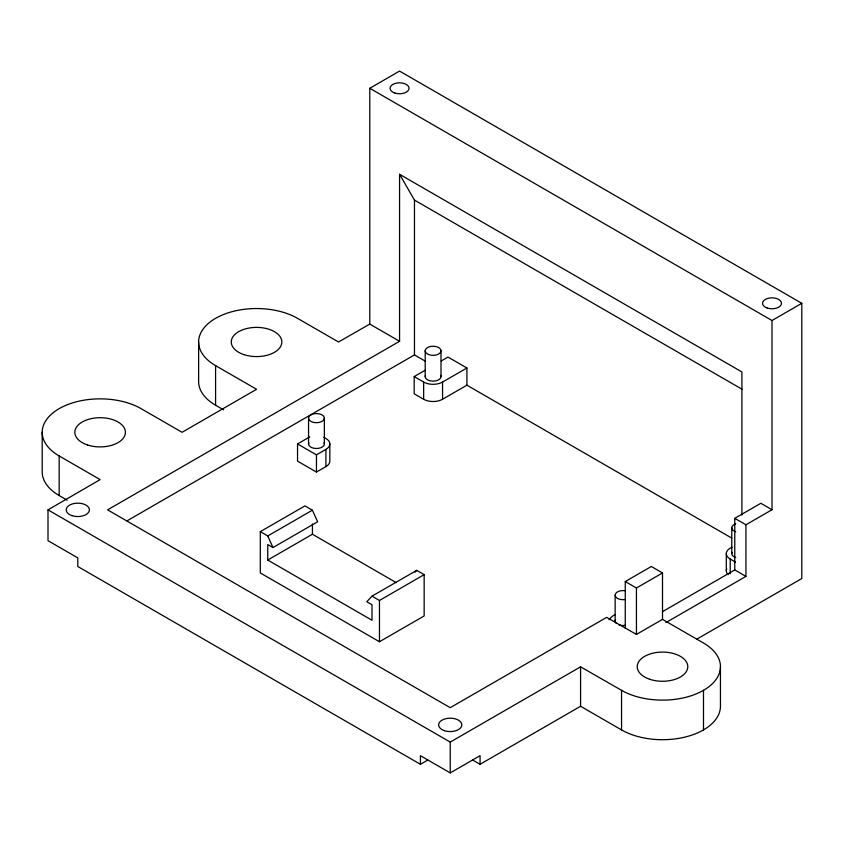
<?xml version="1.0" encoding="UTF-8"?>
<svg xmlns="http://www.w3.org/2000/svg" width="844" height="844" viewBox="0 0 844 844"><rect width="100%" height="100%" fill="white"/><g stroke="black" fill="none" stroke-linecap="round" stroke-linejoin="round"><path stroke-width="1.27" d="M741.918 515.072L741.918 371.951L399.571 174.297L399.571 341.282L369.777 324.085L338.497 341.989L297.531 318.336A57.941 33.444 0 0 0 215.589 318.336A57.941 33.444 0 0 0 215.589 365.642L256.565 389.295L182.072 432.307L141.106 408.654A57.941 33.444 0 0 0 59.164 408.654A57.941 33.444 0 0 0 59.164 455.95L100.141 479.603L48.002 509.86L48.002 540.688L77.796 557.895L77.796 566.493L420.428 764.295L427.876 759.99M260.311 531.646L260.29 572.939L379.462 641.746L424.152 615.951L424.152 574.659L416.704 570.365L372.014 596.159L366.802 601.751L372.014 604.768L372.014 620.245L267.738 560.047L267.759 544.549L272.971 547.556L317.65 521.761L312.375 510.198L304.927 505.904L260.311 531.646L267.759 535.951L272.971 547.556M580.577 666.834L580.577 706.259L480.067 764.295L480.067 755.696L450.232 772.914L450.232 742.087L580.577 666.834L621.543 690.329A57.941 33.444 0 0 0 703.485 690.329L703.485 729.912M609.051 619.739L611.446 617.08A13.377 7.723 0 0 1 615.371 614.611M414.974 572.221L416.704 570.365M369.777 324.085L369.777 88.282L399.571 71.086L801.8 303.312L801.8 578.541L696.764 639.182M399.571 341.282L107.589 509.86L450.232 707.683L606.646 617.375L636.439 634.424L662.508 619.369L703.485 643.022A57.941 33.444 0 0 1 703.485 690.329M126.98 520.885L414.467 354.913L425.64 361.369M329.835 443.933L329.835 461.14A13.377 7.723 0 0 1 325.921 466.595L316.458 472.06L297.542 461.14L297.542 443.933L309.78 436.865M731.706 538.071L466.922 385.191L442.562 399.254A13.377 7.723 0 0 1 423.646 399.254L414.182 393.8L414.182 376.593L425.45 370.083M441.233 360.979L447.995 357.075L466.922 367.995L466.922 385.191M297.542 443.933L316.458 454.863L325.921 449.398A13.377 7.723 0 0 0 325.921 438.479L323.811 437.266M414.182 376.593L423.646 382.058A13.377 7.723 0 0 0 442.562 382.058L466.922 367.995M267.759 535.951L312.375 510.198M267.738 560.047L312.428 534.241L396.3 582.666M369.777 88.282L772.007 320.509L801.8 303.312M372.014 596.159L379.462 600.464L424.152 574.659M625.267 628.126L625.267 581.548L651.336 566.493L662.508 572.949L662.508 619.369M662.614 611.594L734.765 569.932L734.765 518.332L760.834 503.277L772.007 509.734L772.007 320.509M625.267 581.548L636.439 587.994L662.508 572.949M734.765 518.332L745.938 524.778L772.007 509.734M665.895 622.598L745.938 576.389L745.938 524.778M399.571 174.297L414.467 200.102L741.971 389.189M732.012 547.271A13.377 7.723 0 0 0 730.218 559.055L735.535 562.125M734.765 569.932L745.938 576.389M198.625 341.989L198.625 381.572A57.941 33.444 0 0 0 215.589 405.226L223.565 409.825M580.577 706.259L621.543 729.912A57.941 33.444 0 0 0 684.684 737.16A57.941 33.444 0 0 0 720.449 706.259L720.449 666.676M42.2 432.307L42.2 471.88A57.941 33.444 0 0 0 59.164 495.533L67.13 500.133M48.002 509.86L450.232 742.087M472.608 759.99L480.067 764.295M450.232 772.914L420.428 755.696L420.428 764.295M731.78 527.795L731.78 553.601M730.218 559.055L730.218 573.804M726.304 553.601L726.304 570.797M636.439 587.994L636.439 634.424M621.543 690.329L621.543 729.912M625.077 590.726A7.902 4.558 0 0 0 615.139 595.136L615.139 620.941M442.562 382.058L442.562 399.254M441.001 350.787A7.902 4.558 0 0 1 429.153 354.744A7.902 4.558 0 0 1 429.153 346.842A7.902 4.558 0 0 1 441.001 350.787L441.001 376.593M425.197 350.787L425.197 376.593M423.646 382.058L423.646 399.254M414.467 200.102L414.467 354.913M379.462 600.464L379.462 641.746M325.921 449.398L325.921 466.595M324.36 418.139A7.902 4.558 0 0 1 312.512 422.084A7.902 4.558 0 0 1 312.512 414.182A7.902 4.558 0 0 1 324.36 418.139L324.36 443.933M316.458 454.863L316.458 472.06M312.428 523.924L312.428 534.241M308.556 418.139L308.556 443.933M215.589 365.642L215.589 405.226M59.164 455.95L59.164 495.533M440.737 375.411A7.902 4.558 0 0 1 433.099 381.15A7.902 4.558 0 0 1 425.471 375.411M324.085 442.752A7.902 4.558 0 0 1 316.458 448.502A7.902 4.558 0 0 1 308.83 442.752M728.098 574.659A13.377 7.723 0 0 1 726.758 568.803M735.725 531.741A7.902 4.558 0 0 1 735.725 523.839M735.725 557.546A7.902 4.558 0 0 1 732.043 552.419M625.077 599.546A7.902 4.558 0 0 1 615.139 595.136M625.077 625.341A7.902 4.558 0 0 1 619.085 624.887M616.194 623.22A7.902 4.558 0 0 1 615.403 619.76M649.869 679.314A25.278 14.591 0 0 0 687.797 666.676A25.278 14.591 0 0 0 649.869 654.037A25.278 14.591 0 0 0 649.869 679.314M87.491 444.946A25.278 14.591 0 0 0 125.418 432.307A25.278 14.591 0 0 0 87.491 419.658A25.278 14.591 0 0 0 87.491 444.946M243.916 354.628A25.278 14.591 0 0 0 281.843 341.989A25.278 14.591 0 0 0 243.916 329.35A25.278 14.591 0 0 0 243.916 354.628M394.823 93.03A9.484 5.475 0 0 0 409.045 88.282A9.484 5.475 0 0 0 394.823 83.545A9.484 5.475 0 0 0 394.823 93.03M767.27 308.049A9.484 5.475 0 0 0 781.491 303.312A9.484 5.475 0 0 0 767.27 298.576A9.484 5.475 0 0 0 767.27 308.049M72.004 515.652A11.584 6.689 0 0 0 89.38 509.86A11.584 6.689 0 0 0 72.004 504.058A11.584 6.689 0 0 0 72.004 515.652M444.44 730.682A11.584 6.689 0 0 0 461.816 724.88A11.584 6.689 0 0 0 444.44 719.088A11.584 6.689 0 0 0 444.44 730.682"/></g></svg>
